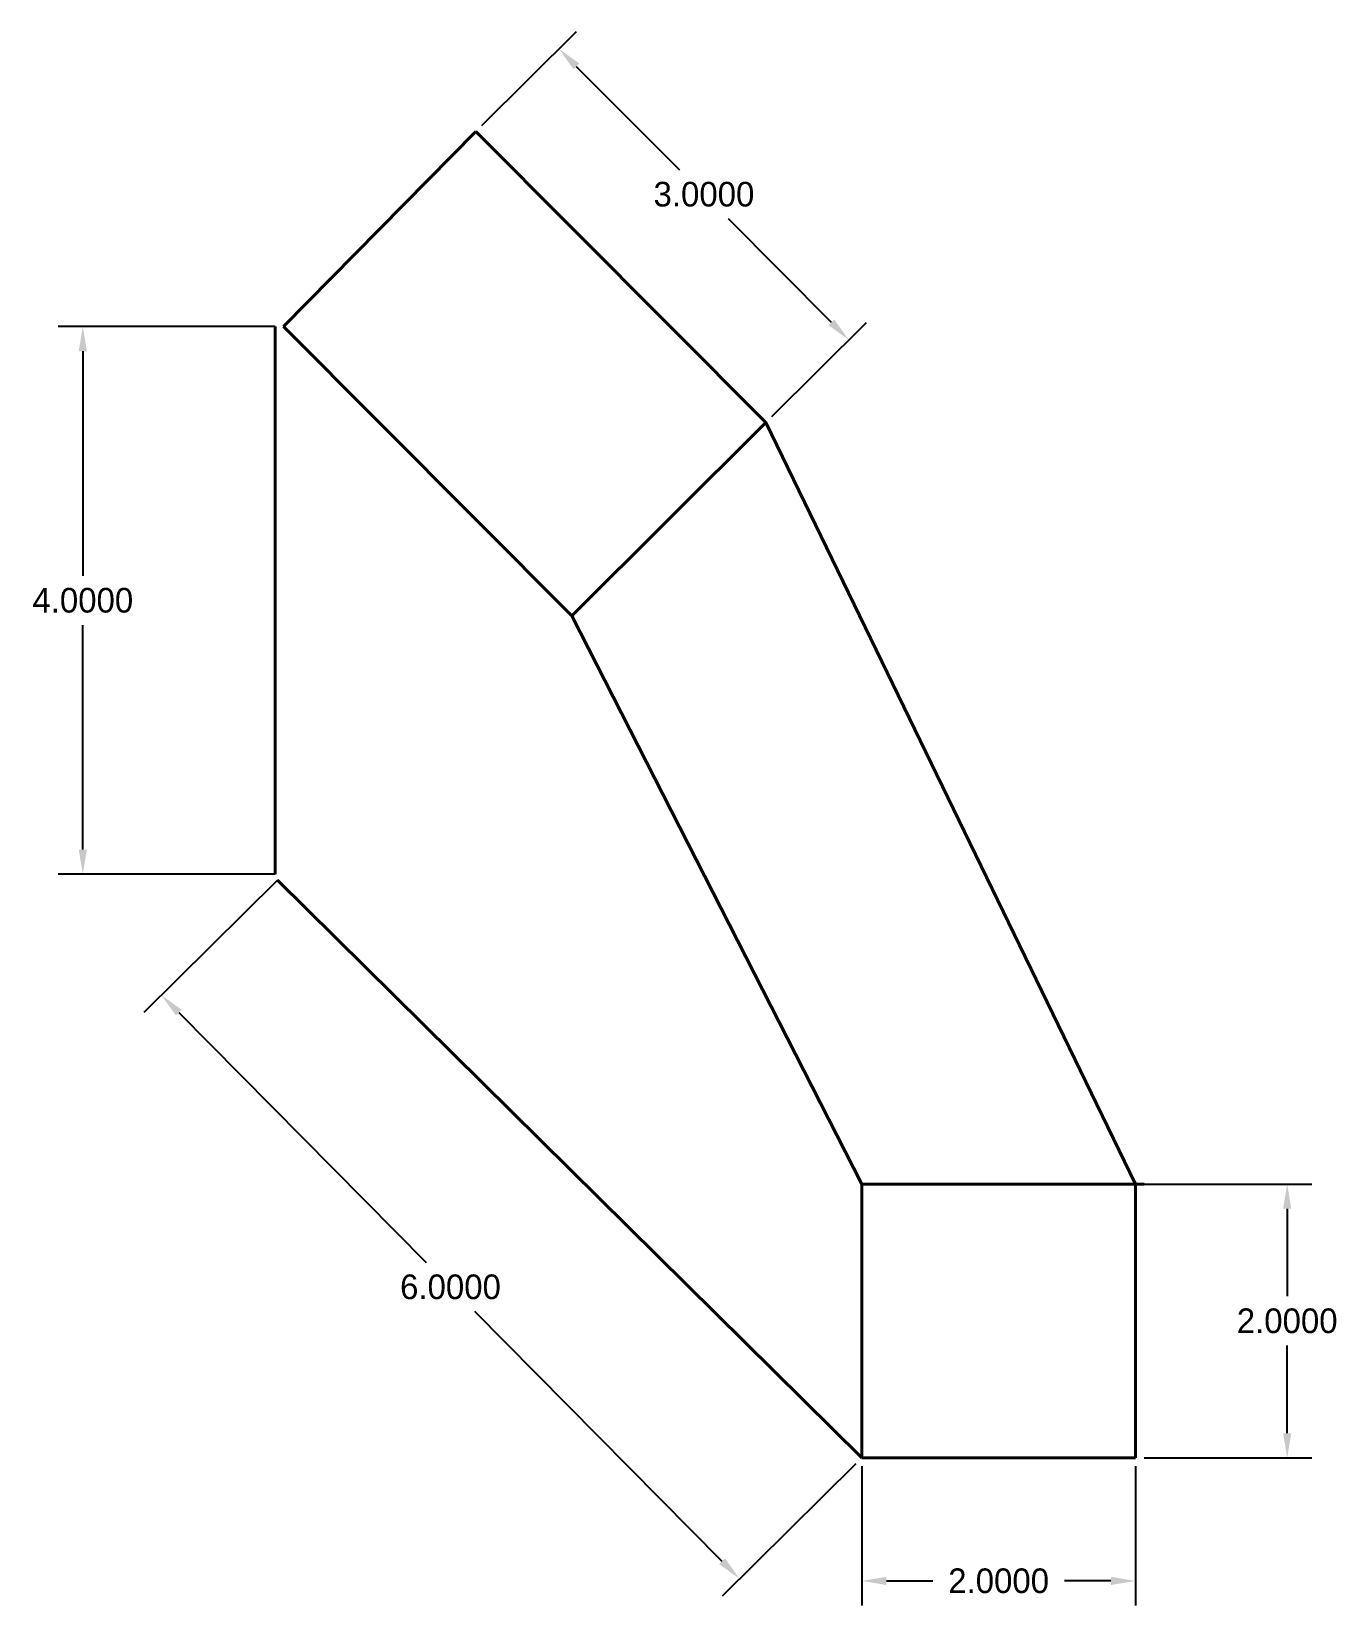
# Model space of a CAD drawing. Header units: inches. Extents: x 33.4 to 43, y 24.2 to 35.7.
import ezdxf

# ---------------------------------------------------------------- set-up
doc = ezdxf.new("R2010")
doc.units = ezdxf.units.IN
doc.header["$MEASUREMENT"] = 0
doc.dimstyles.get("Standard").update_dxf_attribs({"dimtxt": 0.18, "dimasz": 0.18, "dimexe": 0.18, "dimexo": 0.0625, "dimgap": 0.09, "dimtad": 0, "dimtih": 1, "dimtoh": 1, "dimdec": 4, "dimzin": 0, "dimdsep": 46, "dimtxsty": 'Standard', "dimcen": 0.09, "dimadec": 0, "dimazin": 0, "dimtfac": 1, "dimtdec": 4, "dimtofl": 0, "dimtmove": 0, "dimatfit": 3, "dimfxl": 1, "dimtolj": 1, "dimtzin": 0, "dimarcsym": 0})

# ---------------------------------------------------------------- blocks, each defined once
blk = doc.blocks.new('*D1')
at = {"color": 0, "lineweight": -2}
for p, q in [((35.208, 33.521), (33.624, 33.521)), ((33.804, 33.341), (33.804, 31.701)), ((33.804, 29.701), (33.804, 31.341)), ((35.208, 29.521), (33.624, 29.521))]:
    blk.add_line(p, q, dxfattribs=at)
at = {"color": 0, "lineweight": 40}
for points in [[(33.774, 33.341), (33.834, 33.341), (33.804, 33.521)], [(33.774, 29.701), (33.834, 29.701), (33.804, 29.521)]]:
    blk.add_solid(points, dxfattribs=at)
at = {"layer": 'Defpoints', "color": 0, "lineweight": 40}
for p in [(33.804, 33.521), (35.271, 33.521), (35.271, 29.521)]:
    blk.add_point(p, dxfattribs=at)
at = {"color": 0, "insert": (33.804, 31.521), "char_height": 0.18, "attachment_point": 5}
blk.add_mtext('\\A1;4.0000', dxfattribs=at)
blk = doc.blocks.new('*D2')
at = {"color": 0, "lineweight": -2}
for p, q in [((36.719, 34.99), (37.409, 35.677)), ((37.408, 35.422), (38.161, 34.667)), ((39.271, 33.551), (38.519, 34.307)), ((38.836, 32.864), (39.526, 33.551))]:
    blk.add_line(p, q, dxfattribs=at)
at = {"color": 0, "lineweight": 40}
for points in [[(37.43, 35.443), (37.387, 35.401), (37.281, 35.55)], [(39.292, 33.572), (39.25, 33.53), (39.398, 33.424)]]:
    blk.add_solid(points, dxfattribs=at)
at = {"layer": 'Defpoints', "color": 0, "lineweight": 40}
for p in [(37.281, 35.55), (36.675, 34.946), (38.792, 32.82)]:
    blk.add_point(p, dxfattribs=at)
at = {"color": 0, "insert": (38.34, 34.487), "char_height": 0.18, "attachment_point": 5}
blk.add_mtext('\\A1;3.0000', dxfattribs=at)
blk = doc.blocks.new('*D3')
at = {"color": 0, "lineweight": -2}
for p, q in [((35.226, 29.477), (34.25, 28.511)), ((34.505, 28.51), (36.311, 26.686)), ((38.473, 24.502), (36.667, 26.326)), ((39.448, 25.214), (38.472, 24.248))]:
    blk.add_line(p, q, dxfattribs=at)
at = {"color": 0, "lineweight": 40}
for points in [[(34.526, 28.531), (34.484, 28.489), (34.378, 28.638)], [(38.495, 24.523), (38.452, 24.481), (38.6, 24.374)]]:
    blk.add_solid(points, dxfattribs=at)
at = {"layer": 'Defpoints', "color": 0, "lineweight": 40}
for p in [(35.271, 29.521), (34.378, 28.638), (39.492, 25.258)]:
    blk.add_point(p, dxfattribs=at)
at = {"color": 0, "insert": (36.489, 26.506), "char_height": 0.18, "attachment_point": 5}
blk.add_mtext('\\A1;6.0000', dxfattribs=at)
blk = doc.blocks.new('*D4')
at = {"color": 0, "lineweight": -2}
for p, q in [((39.492, 25.196), (39.492, 24.179)), ((41.492, 25.196), (41.492, 24.179)), ((39.672, 24.359), (40.012, 24.359)), ((41.312, 24.359), (40.972, 24.359))]:
    blk.add_line(p, q, dxfattribs=at)
at = {"color": 0, "lineweight": 40}
for points in [[(39.672, 24.389), (39.672, 24.329), (39.492, 24.359)], [(41.312, 24.389), (41.312, 24.329), (41.492, 24.359)]]:
    blk.add_solid(points, dxfattribs=at)
at = {"layer": 'Defpoints', "color": 0, "lineweight": 40}
for p in [(39.492, 25.258), (41.492, 25.258), (41.492, 24.359)]:
    blk.add_point(p, dxfattribs=at)
at = {"color": 0, "insert": (40.492, 24.359), "char_height": 0.18, "attachment_point": 5}
blk.add_mtext('\\A1;2.0000', dxfattribs=at)
blk = doc.blocks.new('*D5')
at = {"color": 0, "lineweight": -2}
for p, q in [((41.555, 27.258), (42.779, 27.258)), ((42.599, 27.078), (42.599, 26.438)), ((42.599, 25.438), (42.599, 26.078)), ((41.555, 25.258), (42.779, 25.258))]:
    blk.add_line(p, q, dxfattribs=at)
at = {"color": 0, "lineweight": 40}
for points in [[(42.569, 27.078), (42.629, 27.078), (42.599, 27.258)], [(42.569, 25.438), (42.629, 25.438), (42.599, 25.258)]]:
    blk.add_solid(points, dxfattribs=at)
at = {"layer": 'Defpoints', "color": 0, "lineweight": 40}
for p in [(41.492, 27.258), (42.599, 27.258), (41.492, 25.258)]:
    blk.add_point(p, dxfattribs=at)
at = {"color": 0, "insert": (42.599, 26.258), "char_height": 0.18, "attachment_point": 5}
blk.add_mtext('\\A1;2.0000', dxfattribs=at)

msp = doc.modelspace()

# ---------------------------------------------------------------- linework, layer by layer
at = {"color": 0, "lineweight": 40}
for p, q in [((35.27057, 33.52143), (36.67481, 34.94555)), ((38.79154, 32.81964), (36.67481, 34.94555)), ((35.20807, 33.52143), (35.20807, 29.52143)), ((37.37427, 31.40849), (35.27057, 33.52143)), ((37.37427, 31.40849), (38.79154, 32.81964)), ((41.49245, 27.25812), (38.79154, 32.81964)), ((39.49245, 27.25812), (37.37427, 31.40849)), ((39.49245, 25.25812), (35.22617, 29.47745)), ((39.49245, 27.25812), (41.55495, 27.25812)), ((39.49245, 27.25812), (39.49245, 25.25812)), ((41.49245, 27.25812), (41.49245, 25.25812)), ((39.49245, 25.25812), (41.49245, 25.25812))]:
    msp.add_line(p, q, dxfattribs=at)

# ---------------------------------------------------------------- dimensions: what is measured, and where the dimension line sits
for p1, p2, distance, picture, middle in [((38.79154, 32.81964), (36.67481, 34.94555), -0.85607, '*D2', (38.33982, 34.48662)), ((35.27057, 29.52143), (35.27057, 33.52143), 1.46648, '*D1', (33.8041, 31.52143)), ((39.49245, 25.25812), (35.27057, 29.52143), 1.25584, '*D3', (36.48917, 26.50611)), ((41.49245, 25.25812), (41.49245, 27.25812), -1.10661, '*D5', (42.59906, 26.25812)), ((39.49245, 25.25812), (41.49245, 25.25812), -0.89878, '*D4', (40.49245, 24.35934))]:
    dim = msp.add_aligned_dim(p1=p1, p2=p2, distance=distance, dimstyle='Standard')
    dim.commit()
    dim.dimension.update_dxf_attribs({"geometry": picture, "text_midpoint": middle})

doc.saveas('drawing.dxf')
